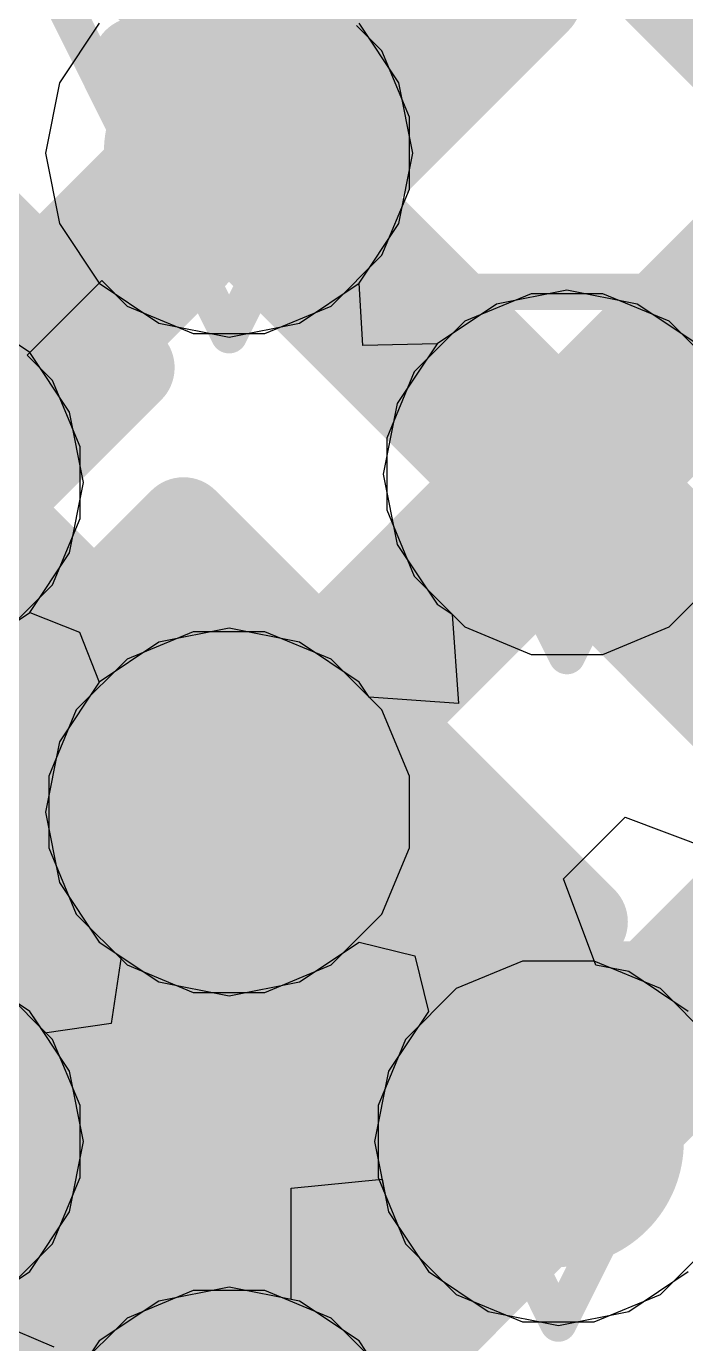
# Model space of a CAD drawing. Header units: inches. Extents: x -6 to 283, y -12 to 154.
# Drawn here: x 51.827 to 52.747, y 6.615 to 8.453 of the extents above; entities that cross this region are included whole.
import ezdxf

# ---------------------------------------------------------------- set-up
doc = ezdxf.new("R2010")
doc.units = ezdxf.units.IN
for name, color, linetype in [('Bottom Layer', 5, 'Continuous'), ('Bottom Overlay', 54, 'Continuous'), ('Bottom Paste', 16, 'Continuous'), ('Bottom Solder', 6, 'Continuous'), ('Drill Drawing', 1, 'Continuous'), ('GND-1', 16, 'Continuous'), ('GND-2', 90, 'Continuous'), ('GND-3', 216, 'Continuous'), ('GND-4', 54, 'Continuous'), ('PWR-1', 156, 'Continuous'), ('PWR-2', 130, 'Continuous'), ('Signal L1', 76, 'Continuous'), ('Signal L2', 6, 'Continuous'), ('Top Layer', 1, 'Continuous'), ('Top Paste', 8, 'Continuous'), ('Top Solder', 216, 'Continuous'), ('Via Holes', 16, 'Continuous')]:
    doc.layers.add(name, color=color, linetype=linetype)

# ---------------------------------------------------------------- blocks, each defined once
blk = doc.blocks.new('BGA_565_15_5_14_4__57')
at = {"layer": 'Top Layer'}
h = blk.add_hatch(color=1, dxfattribs=at)
edge = h.paths.add_edge_path()
edge.add_arc((2.27499926, -0.32500062), 0.12499848, 0, 360)
h = blk.add_hatch(color=1, dxfattribs=at)
edge = h.paths.add_edge_path()
edge.add_arc((1.62500056, -0.9749993199999999), 0.12499848, 0, 360)
h = blk.add_hatch(color=1, dxfattribs=at)
edge = h.paths.add_edge_path()
edge.add_arc((2.27499926, -0.9749993199999999), 0.12499848, 0, 360)
h = blk.add_hatch(color=1, dxfattribs=at)
edge = h.paths.add_edge_path()
edge.add_arc((1.62500056, -1.62500056), 0.12499848, 0, 360)
at = {"layer": 'Top Paste'}
h = blk.add_hatch(color=8, dxfattribs=at)
edge = h.paths.add_edge_path()
edge.add_arc((2.27499926, -0.32500062), 0.12499848, 0, 360)
h = blk.add_hatch(color=8, dxfattribs=at)
edge = h.paths.add_edge_path()
edge.add_arc((1.62500056, -0.9749993199999999), 0.12499848, 0, 360)
h = blk.add_hatch(color=8, dxfattribs=at)
edge = h.paths.add_edge_path()
edge.add_arc((2.27499926, -0.9749993199999999), 0.12499848, 0, 360)
h = blk.add_hatch(color=8, dxfattribs=at)
edge = h.paths.add_edge_path()
edge.add_arc((1.62500056, -1.62500056), 0.12499848, 0, 360)
at = {"layer": 'Top Solder'}
h = blk.add_hatch(color=216, dxfattribs=at)
edge = h.paths.add_edge_path()
edge.add_arc((2.27499926, -0.32500062), 0.17499838, 0, 360)
h = blk.add_hatch(color=216, dxfattribs=at)
edge = h.paths.add_edge_path()
edge.add_arc((1.62500056, -0.9749993199999999), 0.17499838, 0, 360)
h = blk.add_hatch(color=216, dxfattribs=at)
edge = h.paths.add_edge_path()
edge.add_arc((2.27499926, -0.9749993199999999), 0.17499838, 0, 360)
h = blk.add_hatch(color=216, dxfattribs=at)
edge = h.paths.add_edge_path()
edge.add_arc((1.62500056, -1.62500056), 0.17499838, 0, 360)
blk = doc.blocks.new('CAP_0201_B_318')
at = {"layer": 'Bottom Layer'}
for points in [[(-0.44999656, 0.1499997), (-0.14999716, 0.1499997), (-0.14999716, -0.1499997), (-0.44999656, -0.1499997)], [(0.14999716, 0.1499997), (0.44999656, 0.1499997), (0.44999656, -0.1499997), (0.14999716, -0.1499997)]]:
    blk.add_hatch(color=5, dxfattribs=at).paths.add_polyline_path(points)
at = {"layer": 'Bottom Paste'}
for points in [[(-0.44999656, 0.1499997), (-0.14999716, 0.1499997), (-0.14999716, -0.1499997), (-0.44999656, -0.1499997)], [(0.14999716, 0.1499997), (0.44999656, 0.1499997), (0.44999656, -0.1499997), (0.14999716, -0.1499997)]]:
    blk.add_hatch(color=16, dxfattribs=at).paths.add_polyline_path(points)
at = {"layer": 'Bottom Solder'}
for points in [[(-0.50499772, 0.20500086), (-0.094996, 0.20500086), (-0.094996, -0.20500086), (-0.50499772, -0.20500086)], [(0.094996, 0.20500086), (0.50499772, 0.20500086), (0.50499772, -0.20500086), (0.094996, -0.20500086)]]:
    blk.add_hatch(color=6, dxfattribs=at).paths.add_polyline_path(points)
at = {"layer": 'Bottom Overlay'}
for points in [[(-0.2032, 0.2286, 0.127, 0.127, 0), (-0.5334, 0.2286, 0.127, 0.127, 0)], [(-0.5334, 0.2286, 0.127, 0.127, 0), (-0.5334, -0.2286, 0.127, 0.127, 0)], [(0.5334, 0.2286, 0.127, 0.127, 0), (0.2032, 0.2286, 0.127, 0.127, 0)], [(0.5334, 0.2286, 0.127, 0.127, 0), (0.5334, -0.2286, 0.127, 0.127, 0)], [(-0.2032, -0.2286, 0.127, 0.127, 0), (-0.5334, -0.2286, 0.127, 0.127, 0)], [(0.5334, -0.2286, 0.127, 0.127, 0), (0.2032, -0.2286, 0.127, 0.127, 0)]]:
    blk.add_lwpolyline(points, format="xyseb", dxfattribs=at)
for points in [[(-0.5651499999999999, 0.2286, 0.0635, 0.0635, 1), (-0.5016499999999999, 0.2286, 0.0635, 0.0635, 1)], [(-0.5651499999999999, 0.2286, 0.0635, 0.0635, 1), (-0.5016499999999999, 0.2286, 0.0635, 0.0635, 1)], [(-0.23495, 0.2286, 0.0635, 0.0635, 1), (-0.17145, 0.2286, 0.0635, 0.0635, 1)], [(0.17145, 0.2286, 0.0635, 0.0635, 1), (0.23495, 0.2286, 0.0635, 0.0635, 1)], [(0.5016499999999999, 0.2286, 0.0635, 0.0635, 1), (0.5651499999999999, 0.2286, 0.0635, 0.0635, 1)], [(0.5016499999999999, 0.2286, 0.0635, 0.0635, 1), (0.5651499999999999, 0.2286, 0.0635, 0.0635, 1)], [(-0.5651499999999999, -0.2286, 0.0635, 0.0635, 1), (-0.5016499999999999, -0.2286, 0.0635, 0.0635, 1)], [(-0.5651499999999999, -0.2286, 0.0635, 0.0635, 1), (-0.5016499999999999, -0.2286, 0.0635, 0.0635, 1)], [(-0.23495, -0.2286, 0.0635, 0.0635, 1), (-0.17145, -0.2286, 0.0635, 0.0635, 1)], [(0.17145, -0.2286, 0.0635, 0.0635, 1), (0.23495, -0.2286, 0.0635, 0.0635, 1)], [(0.5016499999999999, -0.2286, 0.0635, 0.0635, 1), (0.5651499999999999, -0.2286, 0.0635, 0.0635, 1)], [(0.5016499999999999, -0.2286, 0.0635, 0.0635, 1), (0.5651499999999999, -0.2286, 0.0635, 0.0635, 1)]]:
    blk.add_lwpolyline(points, format="xyseb", close=True, dxfattribs=at)
blk = doc.blocks.new('CAP_0201_B_327')
at = {"layer": 'Bottom Layer'}
for points in [[(-0.44999656, 0.1499997), (-0.14999716, 0.1499997), (-0.14999716, -0.1499997), (-0.44999656, -0.1499997)], [(0.14999716, 0.1499997), (0.44999656, 0.1499997), (0.44999656, -0.1499997), (0.14999716, -0.1499997)]]:
    blk.add_hatch(color=5, dxfattribs=at).paths.add_polyline_path(points)
at = {"layer": 'Bottom Paste'}
for points in [[(-0.44999656, 0.1499997), (-0.14999716, 0.1499997), (-0.14999716, -0.1499997), (-0.44999656, -0.1499997)], [(0.14999716, 0.1499997), (0.44999656, 0.1499997), (0.44999656, -0.1499997), (0.14999716, -0.1499997)]]:
    blk.add_hatch(color=16, dxfattribs=at).paths.add_polyline_path(points)
at = {"layer": 'Bottom Solder'}
for points in [[(-0.50499772, 0.20500086), (-0.094996, 0.20500086), (-0.094996, -0.20500086), (-0.50499772, -0.20500086)], [(0.094996, 0.20500086), (0.50499772, 0.20500086), (0.50499772, -0.20500086), (0.094996, -0.20500086)]]:
    blk.add_hatch(color=6, dxfattribs=at).paths.add_polyline_path(points)
at = {"layer": 'Bottom Overlay'}
for points in [[(-0.2032, 0.2286, 0.127, 0.127, 0), (-0.5334, 0.2286, 0.127, 0.127, 0)], [(-0.5334, 0.2286, 0.127, 0.127, 0), (-0.5334, -0.2286, 0.127, 0.127, 0)], [(0.5334, 0.2286, 0.127, 0.127, 0), (0.2032, 0.2286, 0.127, 0.127, 0)], [(0.5334, 0.2286, 0.127, 0.127, 0), (0.5334, -0.2286, 0.127, 0.127, 0)], [(-0.2032, -0.2286, 0.127, 0.127, 0), (-0.5334, -0.2286, 0.127, 0.127, 0)], [(0.5334, -0.2286, 0.127, 0.127, 0), (0.2032, -0.2286, 0.127, 0.127, 0)]]:
    blk.add_lwpolyline(points, format="xyseb", dxfattribs=at)
for points in [[(-0.5651499999999999, 0.2286, 0.0635, 0.0635, 1), (-0.5016499999999999, 0.2286, 0.0635, 0.0635, 1)], [(-0.5651499999999999, 0.2286, 0.0635, 0.0635, 1), (-0.5016499999999999, 0.2286, 0.0635, 0.0635, 1)], [(-0.23495, 0.2286, 0.0635, 0.0635, 1), (-0.17145, 0.2286, 0.0635, 0.0635, 1)], [(0.17145, 0.2286, 0.0635, 0.0635, 1), (0.23495, 0.2286, 0.0635, 0.0635, 1)], [(0.5016499999999999, 0.2286, 0.0635, 0.0635, 1), (0.5651499999999999, 0.2286, 0.0635, 0.0635, 1)], [(0.5016499999999999, 0.2286, 0.0635, 0.0635, 1), (0.5651499999999999, 0.2286, 0.0635, 0.0635, 1)], [(-0.5651499999999999, -0.2286, 0.0635, 0.0635, 1), (-0.5016499999999999, -0.2286, 0.0635, 0.0635, 1)], [(-0.5651499999999999, -0.2286, 0.0635, 0.0635, 1), (-0.5016499999999999, -0.2286, 0.0635, 0.0635, 1)], [(-0.23495, -0.2286, 0.0635, 0.0635, 1), (-0.17145, -0.2286, 0.0635, 0.0635, 1)], [(0.17145, -0.2286, 0.0635, 0.0635, 1), (0.23495, -0.2286, 0.0635, 0.0635, 1)], [(0.5016499999999999, -0.2286, 0.0635, 0.0635, 1), (0.5651499999999999, -0.2286, 0.0635, 0.0635, 1)], [(0.5016499999999999, -0.2286, 0.0635, 0.0635, 1), (0.5651499999999999, -0.2286, 0.0635, 0.0635, 1)]]:
    blk.add_lwpolyline(points, format="xyseb", close=True, dxfattribs=at)
blk = doc.blocks.new('C___0603_B_391')
at = {"layer": 'Bottom Layer'}
blk.add_hatch(color=5, dxfattribs=at).paths.add_polyline_path([(-1.143, -0.4445), (-1.143, 0.4445), (-0.3810000000000001, 0.4445), (-0.3809999999999999, -0.4445)])
at = {"layer": 'Bottom Paste'}
blk.add_hatch(color=16, dxfattribs=at).paths.add_polyline_path([(-1.143, -0.4445), (-1.143, 0.4445), (-0.3810000000000001, 0.4445), (-0.3809999999999999, -0.4445)])
at = {"layer": 'Bottom Solder'}
blk.add_hatch(color=6, dxfattribs=at).paths.add_polyline_path([(-1.20299988, -0.50449988), (-1.20299988, 0.5044998799999999), (-0.3210001200000001, 0.50449988), (-0.3210001199999999, -0.5044998799999999)])
at = {"layer": 'Bottom Overlay'}
for points in [[(-1.2446, -0.5334, 0.127, 0.127, 0), (-1.2446, 0.5334, 0.127, 0.127, 0)], [(-1.2446, 0.5334, 0.127, 0.127, 0), (-0.4571999999999999, 0.5334, 0.127, 0.127, 0)]]:
    blk.add_lwpolyline(points, format="xyseb", dxfattribs=at)
for points in [[(-1.27635, 0.5334, 0.0635, 0.0635, 1), (-1.21285, 0.5334, 0.0635, 0.0635, 1)], [(-1.27635, 0.5334, 0.0635, 0.0635, 1), (-1.21285, 0.5334, 0.0635, 0.0635, 1)], [(-0.4889499999999999, 0.5334, 0.0635, 0.0635, 1), (-0.42545, 0.5334, 0.0635, 0.0635, 1)]]:
    blk.add_lwpolyline(points, format="xyseb", close=True, dxfattribs=at)

msp = doc.modelspace()

# ---------------------------------------------------------------- hatches: boundary and pattern name
at = {"layer": 'Bottom Layer'}
h = msp.add_hatch(color=5, dxfattribs=at)
edge = h.paths.add_edge_path()
edge.add_arc((52.10971036, 8.2759804), 0.1499997, 0, 360)
h = msp.add_hatch(color=5, dxfattribs=at)
edge = h.paths.add_edge_path()
edge.add_arc((52.58129184, 7.82832064), 0.1499997, 0, 360)
h = msp.add_hatch(color=5, dxfattribs=at)
edge = h.paths.add_edge_path()
edge.add_arc((52.10971036, 7.356739159999999), 0.1499997, 0, 360)
h = msp.add_hatch(color=5, dxfattribs=at)
edge = h.paths.add_edge_path()
edge.add_arc((52.56933098, 6.89711854), 0.1499997, 0, 360)
at = {"layer": 'GND-1'}
h = msp.add_hatch(color=16, dxfattribs=at)
edge = h.paths.add_edge_path()
edge.add_arc((52.10971036, 8.2759804), 0.1499997, 0, 360)
h = msp.add_hatch(color=16, dxfattribs=at)
edge = h.paths.add_edge_path()
edge.add_arc((52.58129184, 7.82832064), 0.1499997, 0, 360)
h = msp.add_hatch(color=16, dxfattribs=at)
edge = h.paths.add_edge_path()
edge.add_arc((52.10971036, 7.356739159999999), 0.1499997, 0, 360)
h = msp.add_hatch(color=16, dxfattribs=at)
edge = h.paths.add_edge_path()
edge.add_arc((52.56933098, 6.89711854), 0.1499997, 0, 360)
at = {"layer": 'GND-2'}
h = msp.add_hatch(color=90, dxfattribs=at)
edge = h.paths.add_edge_path()
edge.add_arc((52.10971036, 8.2759804), 0.1499997, 0, 360)
h = msp.add_hatch(color=90, dxfattribs=at)
edge = h.paths.add_edge_path()
edge.add_arc((52.58129184, 7.82832064), 0.1499997, 0, 360)
h = msp.add_hatch(color=90, dxfattribs=at)
edge = h.paths.add_edge_path()
edge.add_arc((52.10971036, 7.356739159999999), 0.1499997, 0, 360)
h = msp.add_hatch(color=90, dxfattribs=at)
edge = h.paths.add_edge_path()
edge.add_arc((52.56933098, 6.89711854), 0.1499997, 0, 360)
at = {"layer": 'GND-3'}
h = msp.add_hatch(color=216, dxfattribs=at)
edge = h.paths.add_edge_path()
edge.add_arc((52.10971036, 8.2759804), 0.1499997, 0, 360)
h = msp.add_hatch(color=216, dxfattribs=at)
edge = h.paths.add_edge_path()
edge.add_arc((52.58129184, 7.82832064), 0.1499997, 0, 360)
h = msp.add_hatch(color=216, dxfattribs=at)
edge = h.paths.add_edge_path()
edge.add_arc((52.10971036, 7.356739159999999), 0.1499997, 0, 360)
h = msp.add_hatch(color=216, dxfattribs=at)
edge = h.paths.add_edge_path()
edge.add_arc((52.56933098, 6.89711854), 0.1499997, 0, 360)
at = {"layer": 'GND-4'}
h = msp.add_hatch(color=54, dxfattribs=at)
edge = h.paths.add_edge_path()
edge.add_arc((52.10971036, 8.2759804), 0.1499997, 0, 360)
h = msp.add_hatch(color=54, dxfattribs=at)
edge = h.paths.add_edge_path()
edge.add_arc((52.58129184, 7.82832064), 0.1499997, 0, 360)
h = msp.add_hatch(color=54, dxfattribs=at)
edge = h.paths.add_edge_path()
edge.add_arc((52.10971036, 7.356739159999999), 0.1499997, 0, 360)
h = msp.add_hatch(color=54, dxfattribs=at)
edge = h.paths.add_edge_path()
edge.add_arc((52.56933098, 6.89711854), 0.1499997, 0, 360)
at = {"layer": 'PWR-1'}
h = msp.add_hatch(color=156, dxfattribs=at)
edge = h.paths.add_edge_path()
edge.add_arc((52.10971036, 8.2759804), 0.1499997, 0, 360)
h = msp.add_hatch(color=156, dxfattribs=at)
edge = h.paths.add_edge_path()
edge.add_arc((52.58129184, 7.82832064), 0.1499997, 0, 360)
h = msp.add_hatch(color=156, dxfattribs=at)
edge = h.paths.add_edge_path()
edge.add_arc((52.10971036, 7.356739159999999), 0.1499997, 0, 360)
h = msp.add_hatch(color=156, dxfattribs=at)
edge = h.paths.add_edge_path()
edge.add_arc((52.56933098, 6.89711854), 0.1499997, 0, 360)
at = {"layer": 'PWR-2'}
h = msp.add_hatch(color=130, dxfattribs=at)
edge = h.paths.add_edge_path()
edge.add_arc((52.10971036, 8.2759804), 0.1499997, 0, 360)
h = msp.add_hatch(color=130, dxfattribs=at)
edge = h.paths.add_edge_path()
edge.add_arc((52.58129184, 7.82832064), 0.1499997, 0, 360)
h = msp.add_hatch(color=130, dxfattribs=at)
edge = h.paths.add_edge_path()
edge.add_arc((52.10971036, 7.356739159999999), 0.1499997, 0, 360)
h = msp.add_hatch(color=130, dxfattribs=at)
edge = h.paths.add_edge_path()
edge.add_arc((52.56933098, 6.89711854), 0.1499997, 0, 360)
at = {"layer": 'Signal L1'}
h = msp.add_hatch(color=76, dxfattribs=at)
edge = h.paths.add_edge_path()
edge.add_arc((52.10971036, 8.2759804), 0.1499997, 0, 360)
h = msp.add_hatch(color=76, dxfattribs=at)
edge = h.paths.add_edge_path()
edge.add_arc((52.58129184, 7.82832064), 0.1499997, 0, 360)
h = msp.add_hatch(color=76, dxfattribs=at)
edge = h.paths.add_edge_path()
edge.add_arc((52.10971036, 7.356739159999999), 0.1499997, 0, 360)
h = msp.add_hatch(color=76, dxfattribs=at)
edge = h.paths.add_edge_path()
edge.add_arc((52.56933098, 6.89711854), 0.1499997, 0, 360)
at = {"layer": 'Signal L2'}
h = msp.add_hatch(color=6, dxfattribs=at)
edge = h.paths.add_edge_path()
edge.add_arc((52.10971036, 8.2759804), 0.1499997, 0, 360)
h = msp.add_hatch(color=6, dxfattribs=at)
edge = h.paths.add_edge_path()
edge.add_arc((52.58129184, 7.82832064), 0.1499997, 0, 360)
h = msp.add_hatch(color=6, dxfattribs=at)
edge = h.paths.add_edge_path()
edge.add_arc((52.10971036, 7.356739159999999), 0.1499997, 0, 360)
h = msp.add_hatch(color=6, dxfattribs=at)
edge = h.paths.add_edge_path()
edge.add_arc((52.56933098, 6.89711854), 0.1499997, 0, 360)
at = {"layer": 'Top Layer'}
h = msp.add_hatch(color=1, dxfattribs=at)
edge = h.paths.add_edge_path()
edge.add_arc((52.10971036, 8.2759804), 0.1499997, 0, 360)
h = msp.add_hatch(color=1, dxfattribs=at)
edge = h.paths.add_edge_path()
edge.add_arc((52.58129184, 7.82832064), 0.1499997, 0, 360)
h = msp.add_hatch(color=1, dxfattribs=at)
edge = h.paths.add_edge_path()
edge.add_arc((52.10971036, 7.356739159999999), 0.1499997, 0, 360)
h = msp.add_hatch(color=1, dxfattribs=at)
edge = h.paths.add_edge_path()
edge.add_arc((52.56933098, 6.89711854), 0.1499997, 0, 360)
at = {"layer": 'Via Holes'}
h = msp.add_hatch(color=7, dxfattribs=at)
edge = h.paths.add_edge_path()
edge.add_arc((52.10971036, 8.2759804), 0.07499858, 0, 360)
h = msp.add_hatch(color=7, dxfattribs=at)
edge = h.paths.add_edge_path()
edge.add_arc((52.58129184, 7.82832064), 0.07499858, 0, 360)
h = msp.add_hatch(color=7, dxfattribs=at)
edge = h.paths.add_edge_path()
edge.add_arc((52.10971036, 7.356739159999999), 0.07499858, 0, 360)
h = msp.add_hatch(color=7, dxfattribs=at)
edge = h.paths.add_edge_path()
edge.add_arc((52.56933098, 6.89711854), 0.07499858, 0, 360)

# ---------------------------------------------------------------- linework, layer by layer
at = {"layer": 'Drill Drawing'}
for points in [[(51.85571035999999, 8.5299804, 0.0508, 0.0508, 0), (52.10971036, 8.021980399999999, 0.0508, 0.0508, 0)], [(52.10971036, 8.021980399999999, 0.0508, 0.0508, 0), (52.36371035999999, 8.5299804, 0.0508, 0.0508, 0)], [(52.32729183999999, 8.082320639999999, 0.0508, 0.0508, 0), (52.83529183999999, 8.082320639999999, 0.0508, 0.0508, 0)], [(52.32729183999999, 8.082320639999999, 0.0508, 0.0508, 0), (52.58129184, 7.57432064, 0.0508, 0.0508, 0)], [(52.58129184, 7.57432064, 0.0508, 0.0508, 0), (52.83529183999999, 8.082320639999999, 0.0508, 0.0508, 0)], [(51.3960491, 8.070408039999998, 0.0508, 0.0508, 0), (51.9040491, 8.070408039999998, 0.0508, 0.0508, 0)], [(51.65004909999999, 7.56240804, 0.0508, 0.0508, 0), (51.9040491, 8.070408039999998, 0.0508, 0.0508, 0)], [(51.85571035999999, 7.61073916, 0.0508, 0.0508, 0), (52.36371035999999, 7.61073916, 0.0508, 0.0508, 0)], [(51.85571035999999, 7.61073916, 0.0508, 0.0508, 0), (52.10971036, 7.102739159999999, 0.0508, 0.0508, 0)], [(52.10971036, 7.102739159999999, 0.0508, 0.0508, 0), (52.36371035999999, 7.61073916, 0.0508, 0.0508, 0)], [(51.39608974, 7.15111854, 0.0508, 0.0508, 0), (51.90408974, 7.15111854, 0.0508, 0.0508, 0)], [(51.65008973999999, 6.64311854, 0.0508, 0.0508, 0), (51.90408974, 7.15111854, 0.0508, 0.0508, 0)], [(52.31533098, 7.15111854, 0.0508, 0.0508, 0), (52.82333097999999, 7.15111854, 0.0508, 0.0508, 0)], [(52.31533098, 7.15111854, 0.0508, 0.0508, 0), (52.56933098, 6.64311854, 0.0508, 0.0508, 0)], [(52.56933098, 6.64311854, 0.0508, 0.0508, 0), (52.82333097999999, 7.15111854, 0.0508, 0.0508, 0)], [(51.85571035999999, 6.691497919999999, 0.0508, 0.0508, 0), (52.36371035999999, 6.691497919999999, 0.0508, 0.0508, 0)], [(51.85571035999999, 6.691497919999999, 0.0508, 0.0508, 0), (52.10971036, 6.18349792, 0.0508, 0.0508, 0)], [(52.10971036, 6.18349792, 0.0508, 0.0508, 0), (52.36371035999999, 6.691497919999999, 0.0508, 0.0508, 0)]]:
    msp.add_lwpolyline(points, format="xyseb", dxfattribs=at)
for points in [[(52.31459184, 8.082320639999999, 0.0254, 0.0254, 1), (52.33999184, 8.082320639999999, 0.0254, 0.0254, 1)], [(52.31459184, 8.082320639999999, 0.0254, 0.0254, 1), (52.33999184, 8.082320639999999, 0.0254, 0.0254, 1)], [(51.89134909999999, 8.070408039999998, 0.0254, 0.0254, 1), (51.91674909999999, 8.070408039999998, 0.0254, 0.0254, 1)], [(51.89134909999999, 8.070408039999998, 0.0254, 0.0254, 1), (51.91674909999999, 8.070408039999998, 0.0254, 0.0254, 1)], [(52.09701035999999, 8.021980399999999, 0.0254, 0.0254, 1), (52.12241036, 8.021980399999999, 0.0254, 0.0254, 1)], [(52.09701035999999, 8.021980399999999, 0.0254, 0.0254, 1), (52.12241036, 8.021980399999999, 0.0254, 0.0254, 1)], [(51.84301036, 7.61073916, 0.0254, 0.0254, 1), (51.86841036, 7.61073916, 0.0254, 0.0254, 1)], [(51.84301036, 7.61073916, 0.0254, 0.0254, 1), (51.86841036, 7.61073916, 0.0254, 0.0254, 1)], [(52.35101036, 7.61073916, 0.0254, 0.0254, 1), (52.37641035999999, 7.61073916, 0.0254, 0.0254, 1)], [(52.35101036, 7.61073916, 0.0254, 0.0254, 1), (52.37641035999999, 7.61073916, 0.0254, 0.0254, 1)], [(52.56859184, 7.57432064, 0.0254, 0.0254, 1), (52.59399184, 7.57432064, 0.0254, 0.0254, 1)], [(52.56859184, 7.57432064, 0.0254, 0.0254, 1), (52.59399184, 7.57432064, 0.0254, 0.0254, 1)], [(51.89138973999999, 7.15111854, 0.0254, 0.0254, 1), (51.91678973999999, 7.15111854, 0.0254, 0.0254, 1)], [(51.89138973999999, 7.15111854, 0.0254, 0.0254, 1), (51.91678973999999, 7.15111854, 0.0254, 0.0254, 1)], [(52.30263097999999, 7.15111854, 0.0254, 0.0254, 1), (52.32803098, 7.15111854, 0.0254, 0.0254, 1)], [(52.30263097999999, 7.15111854, 0.0254, 0.0254, 1), (52.32803098, 7.15111854, 0.0254, 0.0254, 1)], [(52.09701035999999, 7.102739159999999, 0.0254, 0.0254, 1), (52.12241036, 7.102739159999999, 0.0254, 0.0254, 1)], [(52.09701035999999, 7.102739159999999, 0.0254, 0.0254, 1), (52.12241036, 7.102739159999999, 0.0254, 0.0254, 1)], [(51.84301036, 6.691497919999999, 0.0254, 0.0254, 1), (51.86841036, 6.691497919999999, 0.0254, 0.0254, 1)], [(51.84301036, 6.691497919999999, 0.0254, 0.0254, 1), (51.86841036, 6.691497919999999, 0.0254, 0.0254, 1)], [(52.35101036, 6.691497919999999, 0.0254, 0.0254, 1), (52.37641035999999, 6.691497919999999, 0.0254, 0.0254, 1)], [(52.35101036, 6.691497919999999, 0.0254, 0.0254, 1), (52.37641035999999, 6.691497919999999, 0.0254, 0.0254, 1)], [(52.55663097999999, 6.64311854, 0.0254, 0.0254, 1), (52.58203097999999, 6.64311854, 0.0254, 0.0254, 1)], [(52.55663097999999, 6.64311854, 0.0254, 0.0254, 1), (52.58203097999999, 6.64311854, 0.0254, 0.0254, 1)]]:
    msp.add_lwpolyline(points, format="xyseb", close=True, dxfattribs=at)
at = {"layer": 'PWR-1'}
for p, q in [((51.92831626, 8.4573745), (51.87270804, 8.37414886)), ((52.34671268, 8.37414886), (52.29110445999999, 8.4573745)), ((51.87270804, 8.37414886), (51.85318052, 8.2759804)), ((52.36624019999999, 8.2759804), (52.34671268, 8.37414886)), ((51.85318052, 8.2759804), (51.87270804, 8.17781194)), ((52.34671268, 8.17781194), (52.36624019999999, 8.2759804)), ((51.87270804, 8.17781194), (51.92831626, 8.0945863)), ((52.29110445999999, 8.0945863), (52.34671268, 8.17781194)), ((51.92831626, 8.0945863), (52.0115419, 8.03897808)), ((52.20787882, 8.03897808), (52.29110445999999, 8.0945863)), ((52.58129184, 8.08485048), (52.48312338, 8.06532296)), ((52.6794603, 8.06532296), (52.58129184, 8.08485048)), ((51.8314432, 7.997802139999999), (51.74821755999999, 8.053410359999999)), ((52.48312338, 8.06532296), (52.39989774, 8.00971474)), ((52.7626834, 8.009717279999998), (52.6794603, 8.06532296)), ((52.0115419, 8.03897808), (52.10971036, 8.01945056)), ((52.10971036, 8.01945056), (52.20787882, 8.03897808)), ((51.88705142, 7.9145765), (51.8314432, 7.997802139999999)), ((52.39989774, 8.00971474), (52.34428952, 7.9264891)), ((52.34428952, 7.9264891), (52.32476199999999, 7.82832064)), ((51.90657894, 7.81640804), (51.88705142, 7.9145765)), ((51.88705142, 7.71823958), (51.90657894, 7.81640804)), ((52.32476199999999, 7.82832064), (52.34428952, 7.73015218)), ((52.34428952, 7.73015218), (52.39989774, 7.64692654)), ((51.8314432, 7.635013939999999), (51.88705142, 7.71823958)), ((52.39989774, 7.64692654), (52.42124135999999, 7.63266444)), ((51.74821755999999, 7.57940572), (51.8314432, 7.635013939999999)), ((52.42124135999999, 7.63266444), (52.42978591999999, 7.508245079999999)), ((52.10971036, 7.613268999999999), (52.0115419, 7.59374148)), ((52.20787882, 7.59374148), (52.10971036, 7.613268999999999)), ((52.0115419, 7.59374148), (51.92831626, 7.53813326)), ((52.29110445999999, 7.53813326), (52.20787882, 7.59374148)), ((51.92831626, 7.53813326), (51.87270804, 7.454907619999999)), ((52.30536656, 7.51678964), (52.29110445999999, 7.53813326)), ((52.42978591999999, 7.508245079999999), (52.30536656, 7.51678964)), ((51.87270804, 7.454907619999999), (51.85318052, 7.356739159999999)), ((51.85318052, 7.356739159999999), (51.87270804, 7.258570699999999)), ((52.576603, 7.26340432), (52.66266581999999, 7.349467140000001)), ((52.66266581999999, 7.349467140000001), (52.78281544, 7.30449136)), ((52.62157877999999, 7.143254699999999), (52.576603, 7.26340432)), ((51.87270804, 7.258570699999999), (51.92831626, 7.17534506)), ((51.92831626, 7.17534506), (51.95878355999999, 7.15498696)), ((51.95878355999999, 7.15498696), (51.94500659999999, 7.0618223)), ((51.83148383999999, 7.078512639999999), (51.7482582, 7.134120859999999)), ((52.66749944, 7.134120859999999), (52.62157877999999, 7.143254699999999)), ((52.75072508, 7.078512639999999), (52.66749944, 7.134120859999999)), ((51.85184193999999, 7.04804534), (51.83148383999999, 7.078512639999999)), ((51.94500659999999, 7.0618223), (51.85184193999999, 7.04804534)), ((52.19624816, 6.83208946), (52.32324816, 6.84459896)), ((52.32324816, 6.84459896), (52.33232865999999, 6.79895008)), ((52.19624816, 6.67681418), (52.19624816, 6.83208946)), ((52.33232865999999, 6.79895008), (52.38793687999999, 6.715724439999999)), ((52.38793687999999, 6.715724439999999), (52.47116251999999, 6.660116219999999)), ((52.66749944, 6.660116219999999), (52.75072508, 6.715724439999999)), ((52.20787882, 6.67450024), (52.19624816, 6.67681418)), ((52.29110445999999, 6.61889202), (52.20787882, 6.67450024)), ((51.74825566, 6.660116219999999), (51.86486959999999, 6.61052526)), ((52.47116251999999, 6.660116219999999), (52.56933098, 6.6405887)), ((52.56933098, 6.6405887), (52.66749944, 6.660116219999999)), ((52.34671268, 6.535666379999999), (52.29110445999999, 6.61889202))]:
    msp.add_line(p, q, dxfattribs=at)
at = {"layer": 'PWR-2'}
for p, q in [((52.34671268, 8.37414886), (52.29110445999999, 8.4573745)), ((52.36624019999999, 8.2759804), (52.34671268, 8.37414886)), ((52.34671268, 8.17781194), (52.36624019999999, 8.2759804)), ((52.29110445999999, 8.094588839999998), (52.34671268, 8.17781194)), ((52.29613874, 8.007731), (52.29110445999999, 8.094588839999998)), ((52.58129184, 8.08485048), (52.48312338, 8.06532296)), ((52.6794603, 8.06532296), (52.58129184, 8.08485048)), ((52.48312338, 8.06532296), (52.39990028, 8.00971474)), ((52.76268594, 8.00971474), (52.6794603, 8.06532296)), ((52.39990028, 8.00971474), (52.29613874, 8.007731)), ((51.74821755999999, 7.57940572), (51.83144066, 7.635013939999999)), ((51.83144066, 7.635013939999999), (51.90090203999999, 7.60759972)), ((51.90090203999999, 7.60759972), (51.92831626, 7.53813072)), ((51.92831626, 7.53813072), (51.87270804, 7.454907619999999)), ((51.87270804, 7.454907619999999), (51.85318052, 7.356739159999999)), ((51.85318052, 7.356739159999999), (51.87270804, 7.258570699999999)), ((51.87270804, 7.258570699999999), (51.92831626, 7.17534506)), ((51.92831626, 7.17534506), (52.0115419, 7.11973684)), ((52.20787882, 7.11973684), (52.29110192, 7.17534506)), ((52.29110192, 7.17534506), (52.36887163999999, 7.156279819999999)), ((52.36887163999999, 7.156279819999999), (52.38793687999999, 7.0785101)), ((51.83148383999999, 7.078512639999999), (51.7482582, 7.134120859999999)), ((52.0115419, 7.11973684), (52.10971036, 7.100209319999999)), ((52.10971036, 7.100209319999999), (52.20787882, 7.11973684)), ((51.88709206, 6.995287), (51.83148383999999, 7.078512639999999)), ((52.38793687999999, 7.0785101), (52.33232865999999, 6.995287)), ((51.90661958, 6.89711854), (51.88709206, 6.995287)), ((52.33232865999999, 6.995287), (52.31280114, 6.89711854)), ((51.88709206, 6.79895008), (51.90661958, 6.89711854)), ((52.31280114, 6.89711854), (52.33232865999999, 6.79895008)), ((51.83148383999999, 6.715724439999999), (51.88709206, 6.79895008)), ((52.33232865999999, 6.79895008), (52.38793687999999, 6.715724439999999)), ((51.7482582, 6.660116219999999), (51.83148383999999, 6.715724439999999)), ((52.38793687999999, 6.715724439999999), (52.47116251999999, 6.660116219999999)), ((52.66749944, 6.660116219999999), (52.75072508, 6.715724439999999)), ((52.10971036, 6.69402776), (52.0115419, 6.67450024)), ((52.20787882, 6.67450024), (52.10971036, 6.69402776)), ((52.0115419, 6.67450024), (51.92831626, 6.61889202)), ((52.29110445999999, 6.61889202), (52.20787882, 6.67450024)), ((52.47116251999999, 6.660116219999999), (52.56933098, 6.6405887)), ((52.56933098, 6.6405887), (52.66749944, 6.660116219999999)), ((51.92831626, 6.61889202), (51.87270804, 6.535666379999999)), ((52.34671268, 6.535666379999999), (52.29110445999999, 6.61889202))]:
    msp.add_line(p, q, dxfattribs=at)
at = {"layer": 'Signal L2'}
for p, q in [((52.32300686, 8.4184998), (52.28761957999999, 8.45388454)), ((52.36131005999999, 8.326026019999999), (52.32300686, 8.4184998)), ((52.36131005999999, 8.22593478), (52.36131005999999, 8.326026019999999)), ((52.32300686, 8.133461), (52.36131005999999, 8.22593478)), ((52.25222976, 8.0626839), (52.32300686, 8.133461)), ((51.82800404, 7.994268999999999), (51.93180622, 8.09807118)), ((51.93180622, 8.09807118), (51.96719096, 8.0626839)), ((52.53124622, 8.07992034), (52.43877243999999, 8.04161714)), ((52.63133746, 8.07992034), (52.53124622, 8.07992034)), ((52.72381124, 8.04161714), (52.63133746, 8.07992034)), ((51.96719096, 8.0626839), (52.05966474, 8.0243807)), ((52.15975598, 8.0243807), (52.25222976, 8.0626839)), ((52.43877243999999, 8.04161714), (52.36799533999999, 7.97084004)), ((52.79458834, 7.97084004), (52.72381124, 8.04161714)), ((52.05966474, 8.0243807), (52.15975598, 8.0243807)), ((51.8633456, 7.958927439999999), (51.82800404, 7.994268999999999)), ((51.9016488, 7.866453659999999), (51.8633456, 7.958927439999999)), ((52.36799533999999, 7.97084004), (52.32969214, 7.87836626)), ((51.9016488, 7.766362419999999), (51.9016488, 7.866453659999999)), ((52.32969214, 7.87836626), (52.32969214, 7.778275019999999)), ((52.32969214, 7.778275019999999), (52.36799533999999, 7.685801239999999)), ((51.8633456, 7.673888639999999), (51.9016488, 7.766362419999999)), ((52.36799533999999, 7.685801239999999), (52.43877243999999, 7.61502414)), ((52.72381124, 7.61502414), (52.79458834, 7.685801239999999)), ((51.79256849999999, 7.60311154), (51.8633456, 7.673888639999999)), ((52.05966474, 7.60833886), (51.96719096, 7.570035659999999)), ((52.15975598, 7.60833886), (52.05966474, 7.60833886)), ((52.25222976, 7.570035659999999), (52.15975598, 7.60833886)), ((52.43877243999999, 7.61502414), (52.53124622, 7.57672094)), ((52.63133746, 7.57672094), (52.72381124, 7.61502414)), ((52.53124622, 7.57672094), (52.63133746, 7.57672094)), ((51.96719096, 7.570035659999999), (51.89641386, 7.49925856)), ((52.32300686, 7.49925856), (52.25222976, 7.570035659999999)), ((51.89641386, 7.49925856), (51.85811066, 7.40678478)), ((52.36131005999999, 7.40678478), (52.32300686, 7.49925856)), ((51.85811066, 7.40678478), (51.85811066, 7.306693539999999)), ((52.36131005999999, 7.306693539999999), (52.36131005999999, 7.40678478)), ((51.85811066, 7.306693539999999), (51.89641386, 7.21421976)), ((52.32300686, 7.21421976), (52.36131005999999, 7.306693539999999)), ((51.89641386, 7.21421976), (51.96719096, 7.143442659999999)), ((52.25222976, 7.143442659999999), (52.32300686, 7.21421976)), ((51.96719096, 7.143442659999999), (52.05966474, 7.105139459999999)), ((52.15975598, 7.105139459999999), (52.25222976, 7.143442659999999)), ((52.51928536, 7.14871824), (52.42681158, 7.110415039999999)), ((52.6193766, 7.14871824), (52.51928536, 7.14871824)), ((52.71185038, 7.110415039999999), (52.6193766, 7.14871824)), ((51.86338624, 7.03963794), (51.79260914, 7.110415039999999)), ((52.05966474, 7.105139459999999), (52.15975598, 7.105139459999999)), ((52.42681158, 7.110415039999999), (52.35603448, 7.03963794)), ((52.78262748, 7.03963794), (52.71185038, 7.110415039999999)), ((51.90168943999999, 6.947164159999999), (51.86338624, 7.03963794)), ((52.35603448, 7.03963794), (52.31773127999999, 6.947164159999999)), ((51.90168943999999, 6.84707292), (51.90168943999999, 6.947164159999999)), ((52.31773127999999, 6.947164159999999), (52.31773127999999, 6.84707292)), ((51.86338624, 6.754599139999999), (51.90168943999999, 6.84707292)), ((52.31773127999999, 6.84707292), (52.35603448, 6.754599139999999)), ((51.79260914, 6.68382204), (51.86338624, 6.754599139999999)), ((52.35603448, 6.754599139999999), (52.42681158, 6.68382204)), ((52.71185038, 6.68382204), (52.78262748, 6.754599139999999)), ((52.05966474, 6.689097619999999), (51.96719096, 6.650794419999999)), ((52.15975598, 6.689097619999999), (52.05966474, 6.689097619999999)), ((52.25222976, 6.650794419999999), (52.15975598, 6.689097619999999)), ((52.42681158, 6.68382204), (52.51928536, 6.645518839999999)), ((52.6193766, 6.645518839999999), (52.71185038, 6.68382204)), ((51.96719096, 6.650794419999999), (51.89641386, 6.58001732)), ((52.32300686, 6.58001732), (52.25222976, 6.650794419999999)), ((52.51928536, 6.645518839999999), (52.6193766, 6.645518839999999))]:
    msp.add_line(p, q, dxfattribs=at)
at = {"layer": 'Top Layer'}
for points in [[(52.10971289999999, 8.2759804, 0.254, 0.254, 0), (52.56933098, 8.735598479999998, 0.254, 0.254, 0)], [(52.56954941999999, 8.735499419999998, 0.254, 0.254, 0), (53.02901256, 8.27603628, 0.254, 0.254, 0)], [(51.65009482, 7.816362320000001, 0.254, 0.254, 0), (52.10971036, 8.2759804, 0.254, 0.254, 0)], [(52.10971036, 8.2759804, 0.254, 0.254, 0), (52.10971289999999, 8.2759804, 0.254, 0.254, 0)], [(52.10971289999999, 8.2759804, 0.254, 0.254, 0), (52.56933098, 7.81635978, 0.254, 0.254, 0)], [(52.58145185999999, 7.828160619999999, 0.254, 0.254, 0), (53.0291421, 8.27585086, 0.254, 0.254, 0)], [(51.65025484, 7.816418199999999, 0.254, 0.254, 0), (52.10982212, 7.356850919999999, 0.254, 0.254, 0)], [(52.10982212, 7.356850919999999, 0.254, 0.254, 0), (52.56933098, 7.81635978, 0.254, 0.254, 0)], [(52.56933098, 7.81635978, 0.254, 0.254, 0), (53.02895159999999, 7.356739159999999, 0.254, 0.254, 0)], [(52.56955196, 7.81626072, 0.254, 0.254, 0), (52.58145185999999, 7.828160619999999, 0.254, 0.254, 0)], [(52.58129184, 7.82832064, 0.254, 0.254, 0), (52.58145185999999, 7.828160619999999, 0.254, 0.254, 0)], [(51.65008973999999, 6.89711854, 0.254, 0.254, 0), (52.10971036, 7.356739159999999, 0.254, 0.254, 0)], [(52.10971036, 7.356739159999999, 0.254, 0.254, 0), (52.10982212, 7.356850919999999, 0.254, 0.254, 0)], [(52.10982212, 7.356850919999999, 0.254, 0.254, 0), (52.10987292, 7.35680012, 0.254, 0.254, 0)], [(52.10982212, 7.356693439999999, 0.254, 0.254, 0), (52.56936399999999, 6.897151559999999, 0.254, 0.254, 0)], [(52.56936399999999, 6.897151559999999, 0.254, 0.254, 0), (53.02895159999999, 7.356739159999999, 0.254, 0.254, 0)], [(51.65008973999999, 6.89711854, 0.254, 0.254, 0), (52.10971036, 6.43749792, 0.254, 0.254, 0)], [(52.10971036, 6.43749792, 0.254, 0.254, 0), (52.56933098, 6.89711854, 0.254, 0.254, 0)], [(52.56933098, 6.89711854, 0.254, 0.254, 0), (52.56936399999999, 6.897151559999999, 0.254, 0.254, 0)], [(52.56936399999999, 6.897151559999999, 0.254, 0.254, 0), (52.56944274, 6.89707282, 0.254, 0.254, 0)]]:
    msp.add_lwpolyline(points, format="xyseb", dxfattribs=at)
for points in [[(52.04621036, 8.2759804, 0.127, 0.127, 1), (52.17321036, 8.2759804, 0.127, 0.127, 1)], [(52.04621036, 8.2759804, 0.127, 0.127, 1), (52.17321036, 8.2759804, 0.127, 0.127, 1)], [(52.04621289999999, 8.2759804, 0.127, 0.127, 1), (52.1732129, 8.2759804, 0.127, 0.127, 1)], [(52.04621289999999, 8.2759804, 0.127, 0.127, 1), (52.1732129, 8.2759804, 0.127, 0.127, 1)], [(52.04621289999999, 8.2759804, 0.127, 0.127, 1), (52.1732129, 8.2759804, 0.127, 0.127, 1)], [(52.50583097999999, 7.81635978, 0.127, 0.127, 1), (52.63283098, 7.81635978, 0.127, 0.127, 1)], [(52.50583097999999, 7.81635978, 0.127, 0.127, 1), (52.63283098, 7.81635978, 0.127, 0.127, 1)], [(52.50583097999999, 7.81635978, 0.127, 0.127, 1), (52.63283098, 7.81635978, 0.127, 0.127, 1)], [(52.50605196, 7.81626072, 0.127, 0.127, 1), (52.63305196, 7.81626072, 0.127, 0.127, 1)], [(52.51779184, 7.82832064, 0.127, 0.127, 1), (52.64479184, 7.82832064, 0.127, 0.127, 1)], [(52.51795186, 7.828160619999999, 0.127, 0.127, 1), (52.64495185999999, 7.828160619999999, 0.127, 0.127, 1)], [(52.51795186, 7.828160619999999, 0.127, 0.127, 1), (52.64495185999999, 7.828160619999999, 0.127, 0.127, 1)], [(52.51795186, 7.828160619999999, 0.127, 0.127, 1), (52.64495185999999, 7.828160619999999, 0.127, 0.127, 1)], [(52.04621036, 7.356739159999999, 0.127, 0.127, 1), (52.17321036, 7.356739159999999, 0.127, 0.127, 1)], [(52.04621036, 7.356739159999999, 0.127, 0.127, 1), (52.17321036, 7.356739159999999, 0.127, 0.127, 1)], [(52.04632212, 7.356850919999999, 0.127, 0.127, 1), (52.17332211999999, 7.356850919999999, 0.127, 0.127, 1)], [(52.04632212, 7.356850919999999, 0.127, 0.127, 1), (52.17332211999999, 7.356850919999999, 0.127, 0.127, 1)], [(52.04632212, 7.356850919999999, 0.127, 0.127, 1), (52.17332211999999, 7.356850919999999, 0.127, 0.127, 1)], [(52.04632212, 7.356850919999999, 0.127, 0.127, 1), (52.17332211999999, 7.356850919999999, 0.127, 0.127, 1)], [(52.04632212, 7.356693439999999, 0.127, 0.127, 1), (52.17332211999999, 7.356693439999999, 0.127, 0.127, 1)], [(52.04637292, 7.35680012, 0.127, 0.127, 1), (52.17337292, 7.35680012, 0.127, 0.127, 1)], [(52.50583097999999, 6.89711854, 0.127, 0.127, 1), (52.63283098, 6.89711854, 0.127, 0.127, 1)], [(52.50583097999999, 6.89711854, 0.127, 0.127, 1), (52.63283098, 6.89711854, 0.127, 0.127, 1)], [(52.505864, 6.897151559999999, 0.127, 0.127, 1), (52.63286399999999, 6.897151559999999, 0.127, 0.127, 1)], [(52.505864, 6.897151559999999, 0.127, 0.127, 1), (52.63286399999999, 6.897151559999999, 0.127, 0.127, 1)], [(52.505864, 6.897151559999999, 0.127, 0.127, 1), (52.63286399999999, 6.897151559999999, 0.127, 0.127, 1)], [(52.505864, 6.897151559999999, 0.127, 0.127, 1), (52.63286399999999, 6.897151559999999, 0.127, 0.127, 1)], [(52.50594274, 6.89707282, 0.127, 0.127, 1), (52.63294274, 6.89707282, 0.127, 0.127, 1)]]:
    msp.add_lwpolyline(points, format="xyseb", close=True, dxfattribs=at)

# ---------------------------------------------------------------- block references
for name, p, rotation in [('BGA_565_15_5_14_4__57', (54.40792014, 8.2759296), 225), ('CAP_0201_B_327', (52.0000611, 8.707704199999998), 135), ('CAP_0201_B_318', (51.43133732, 8.19219342), 135), ('C___0603_B_391', (52.54893732, 6.50309342), 315)]:
    msp.add_blockref(name, p, dxfattribs=dict(rotation=rotation))

doc.saveas('drawing.dxf')
